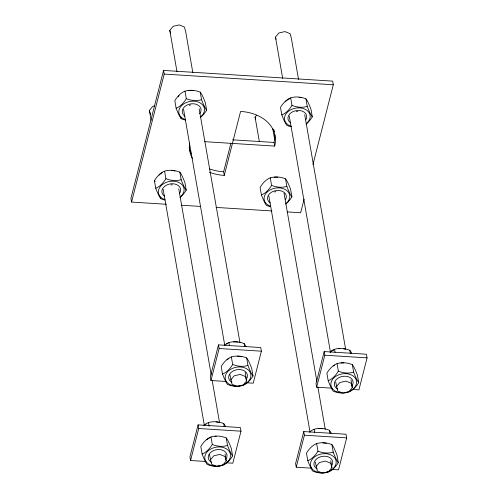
<?xml version="1.0" encoding="UTF-8"?>
<svg xmlns="http://www.w3.org/2000/svg" width="498" height="498" viewBox="0 0 498 498"><rect width="100%" height="100%" fill="white"/><g stroke="black" fill="none" stroke-linecap="round" stroke-linejoin="round"><path stroke-width="0.75" d="M312.943 164.577L333.299 84.766L332.664 81.124L163.568 70.43L130.924 198.428L131.559 202.07L166.469 204.273M131.559 202.07L164.203 74.071L163.568 70.43M209.39 172.227A43.351 31.704 -9.9 0 0 224.268 175.414L223.633 171.779L230.848 143.499M224.268 175.414L240.59 111.415A43.351 31.704 -9.9 0 1 274.703 146.095L204.759 141.669M226.677 462.798L232.827 463.19L240.988 431.187L240.353 427.545L198.079 424.875L189.919 456.871L190.553 460.513L205.929 461.484M246.311 382.75L253.233 383.186L261.388 351.19L260.753 347.548L218.479 344.871L210.324 376.874L210.959 380.516L226.329 381.487M190.553 460.513L198.714 428.51L198.079 424.875M210.959 380.516L219.12 348.513L218.479 344.871M304.11 199.212L300.655 212.764L287.471 211.93M331.593 469.433L338.509 469.875L346.67 437.873L346.035 434.231L303.761 431.561L295.6 463.557L296.242 467.199L311.611 468.17M351.993 389.436L358.915 389.878L367.076 357.875L366.441 354.234L324.167 351.563L316.006 383.56L316.641 387.201L332.01 388.172M296.242 467.199L304.396 435.202L303.761 431.561M316.641 387.201L324.802 355.199L324.167 351.563M177.014 71.787L169.787 30.397L173.192 26.301L179.243 24.9L184.403 27.01L185.642 31.399L192.863 72.789M151.124 120.36L149.388 110.394L152.793 106.304L154.305 105.95M282.696 78.472L275.475 37.082L278.874 32.992L284.931 31.586L290.085 33.696L291.324 38.091L298.551 79.481M259.352 141.613L255.069 117.086L256.532 115.331M230.792 379.912L234.191 375.816L240.248 374.415L245.402 376.525L246.641 380.914L243.236 385.01L237.185 386.417L232.031 384.3L229.852 374.546M210.386 459.909L213.791 455.813L219.842 454.413L225.003 456.523L226.241 460.918L222.836 465.008L216.786 466.414L211.625 464.304L209.453 454.543M336.474 386.597L339.873 382.501L345.929 381.101L351.084 383.211L352.323 387.606L348.924 391.696L342.867 393.103L337.712 390.992L335.671 382.003M316.068 466.601L319.473 462.505L325.53 461.098L330.684 463.215L331.923 467.603L328.518 471.699L322.467 473.1L317.313 470.99L315.271 462.001M164.203 74.071L333.299 84.766M232.56 139.826L274.068 142.453L274.703 146.095M181.204 205.207L200.594 206.433M216.107 207.417L271.958 210.953M219.12 348.513L261.388 351.19M324.802 355.199L367.076 357.875M198.714 428.51L240.988 431.187M304.396 435.202L346.67 437.873M275.475 37.082L276.091 39.28M255.069 117.086L255.692 119.277M169.787 30.397L170.615 33.322M149.388 110.394L150.626 114.789M306.108 124.095A16.328 8.304 -60.6 0 0 312.314 116.837L311.001 109.311A16.328 2.278 71.4 0 0 305.928 98.828A16.328 10.583 14.3 0 0 290.67 97.863A16.328 8.304 -60.6 0 0 280.492 107.381L281.806 114.907A16.328 2.278 71.4 0 0 286.885 125.39A16.328 10.583 14.3 0 0 291.156 126.716M358.703 382.613L357.39 375.087A16.328 2.278 71.4 0 0 352.31 364.604A16.328 10.583 14.3 0 0 337.059 363.64A16.328 8.304 -60.6 0 0 326.881 373.158L328.194 380.684A16.328 2.278 71.4 0 0 333.268 391.167A16.328 10.583 14.3 0 0 348.525 392.131A16.328 8.304 -60.6 0 0 358.703 382.613A16.328 2.278 71.4 0 1 353.624 372.13L352.31 364.604M305.928 98.828L307.241 106.354A16.328 2.278 71.4 0 0 312.314 116.837M330.043 351.999A16.328 8.304 -60.6 0 1 334.556 349.303A16.328 10.583 14.3 0 1 349.808 350.268L350.337 353.281M304.701 114.739L345.637 349.279M350.984 379.937L352.323 387.606M290.67 97.863L291.984 105.389A16.328 8.304 -60.6 0 1 281.806 114.907M334.556 349.303L335.079 352.316M337.059 363.64L338.372 371.166A16.328 8.304 -60.6 0 1 328.194 380.684M289.251 116.034L330.454 352.111M285.709 204.099A16.328 8.304 -60.6 0 0 291.915 196.835L290.602 189.308A16.328 2.278 71.4 0 0 285.522 178.826A16.328 10.583 14.3 0 0 270.271 177.861A16.328 8.304 -60.6 0 0 260.093 187.379L261.406 194.905A16.328 2.278 71.4 0 0 266.48 205.388A16.328 10.583 14.3 0 0 270.756 206.714M338.298 462.611L336.984 455.085A16.328 2.278 71.4 0 0 331.911 444.602A16.328 10.583 14.3 0 0 316.653 443.637A16.328 8.304 -60.6 0 0 306.475 453.155L307.789 460.681A16.328 2.278 71.4 0 0 312.869 471.164A16.328 10.583 14.3 0 0 328.12 472.129A16.328 8.304 -60.6 0 0 338.298 462.611A16.328 2.278 71.4 0 1 333.224 452.128L331.911 444.602M285.522 178.826L286.836 186.352A16.328 2.278 71.4 0 0 291.915 196.835M309.644 432.003A16.328 8.304 -60.6 0 1 314.151 429.301A16.328 10.583 14.3 0 1 329.408 430.272L329.931 433.279M272.798 128.82L274.672 139.546M284.034 193.199L316.94 381.754M317.88 387.12L325.238 429.276M330.722 460.706L331.923 467.603M270.271 177.861L271.584 185.387A16.328 8.304 -60.6 0 1 261.406 194.905M314.151 429.301L314.68 432.314M316.653 443.637L317.967 451.163A16.328 8.304 -60.6 0 1 307.789 460.681M268.852 196.031L310.049 432.108M200.426 117.41A16.328 8.304 -60.6 0 0 206.633 110.151L205.319 102.625A16.328 2.278 71.4 0 0 200.24 92.142A16.328 10.583 14.3 0 0 184.988 91.178A16.328 8.304 -60.6 0 0 174.81 100.696L176.124 108.222A16.328 2.278 71.4 0 0 181.204 118.705A16.328 10.583 14.3 0 0 185.474 120.024M253.015 375.928L251.702 368.402A16.328 2.278 71.4 0 0 246.628 357.919A16.328 10.583 14.3 0 0 231.371 356.954A16.328 8.304 -60.6 0 0 221.193 366.472L222.506 373.998A16.328 2.278 71.4 0 0 227.586 384.481A16.328 10.583 14.3 0 0 242.843 385.446A16.328 8.304 -60.6 0 0 253.015 375.928A16.328 2.278 71.4 0 1 247.942 365.445L246.628 357.919M200.24 92.142L201.553 99.668A16.328 2.278 71.4 0 0 206.633 110.151M224.361 345.313A16.328 8.304 -60.6 0 1 228.868 342.618A16.328 10.583 14.3 0 1 244.126 343.583L244.649 346.596M199.15 108.813L239.955 342.593M245.172 372.485L246.641 380.914M184.988 91.178L186.302 98.704A16.328 8.304 -60.6 0 1 176.124 108.222M228.868 342.618L229.397 345.631M231.371 356.954L232.684 364.48A16.328 8.304 -60.6 0 1 222.506 373.998M183.569 109.348L224.772 345.419M180.936 117.198L181.204 118.705M180.027 197.407A16.328 8.304 -60.6 0 0 186.233 190.149L184.92 182.623A16.328 2.278 71.4 0 0 179.84 172.14A16.328 10.583 14.3 0 0 164.589 171.175A16.328 8.304 -60.6 0 0 154.411 180.693L155.725 188.219A16.328 2.278 71.4 0 0 160.798 198.702A16.328 10.583 14.3 0 0 165.075 200.028M232.616 455.925L231.302 448.399A16.328 2.278 71.4 0 0 226.229 437.916A16.328 10.583 14.3 0 0 210.971 436.951A16.328 8.304 -60.6 0 0 200.794 446.469L202.107 453.995A16.328 2.278 71.4 0 0 207.187 464.478A16.328 10.583 14.3 0 0 222.438 465.443A16.328 8.304 -60.6 0 0 232.616 455.925A16.328 2.278 71.4 0 1 227.542 445.442L226.229 437.916M179.84 172.14L181.154 179.666A16.328 2.278 71.4 0 0 186.233 190.149M203.956 425.311A16.328 8.304 -60.6 0 1 208.469 422.615A16.328 10.583 14.3 0 1 223.727 423.58L224.249 426.593M178.751 188.817L211.258 375.069M212.192 380.435L219.55 422.59M225.034 454.014L226.241 460.918M164.589 171.175L165.902 178.701A16.328 8.304 -60.6 0 1 155.725 188.219M208.469 422.615L209.129 426.381M210.971 436.951L212.285 444.477A16.328 8.304 -60.6 0 1 202.107 453.995M163.163 189.346L204.367 425.423M160.537 197.196L160.798 198.702M274.796 134.827A43.351 31.704 -9.9 0 1 274.068 142.453M223.633 171.779A43.351 31.704 -9.9 0 1 209.446 168.847M191.101 153.459A43.351 31.704 -9.9 0 1 189.178 147.707M273.863 129.636A43.351 31.704 -9.9 0 1 274.41 131.846M192.39 158.345A43.351 31.704 -9.9 0 1 189.682 143.026M159.111 175.134A12.967 9.487 -9.9 0 1 162.174 172.738M171.449 170.478A12.967 9.487 -9.9 0 1 175.016 171.032M154.411 180.693A16.328 2.278 71.4 0 1 155.164 181.739M164.502 196.175A9.481 6.935 -9.9 0 1 164.135 186.769A9.481 6.935 -9.9 0 1 176.784 184.671A9.481 6.935 -9.9 0 1 179.324 193.722M170.976 184.883A6.773 4.955 -9.9 0 1 172.37 184.858M164.9 199.586A12.967 9.487 -9.9 0 1 160.655 186.19A12.967 9.487 -9.9 0 1 179.479 182.76A12.967 9.487 -9.9 0 1 180.401 196.76M181.154 179.666A16.328 10.583 14.3 0 1 165.902 178.701M206.626 439.859A12.967 9.487 -9.9 0 1 210.498 437.555M214.856 436.397A12.967 9.487 -9.9 0 1 216.325 436.26M211.469 462.312A9.481 6.935 -9.9 0 1 210.013 453.055A9.481 6.935 -9.9 0 1 222.482 450.167A9.481 6.935 -9.9 0 1 226.111 458.919M227.542 445.442A16.328 10.583 14.3 0 1 212.285 444.477M223.727 423.58A16.328 2.278 71.4 0 1 225.526 426.469M204.124 425.522A12.967 9.487 -9.9 0 1 206.054 424.178M216.088 421.968A12.967 9.487 -9.9 0 1 218.902 422.472M178.203 96.824A12.967 9.487 -9.9 0 1 179.025 95.691M188.873 90.624A12.967 9.487 -9.9 0 1 193.342 90.611M184.901 116.177A9.481 6.935 -9.9 0 1 184.534 106.765A9.481 6.935 -9.9 0 1 197.183 104.673A9.481 6.935 -9.9 0 1 199.723 113.725M189.296 105.321A6.773 4.955 -9.9 0 1 190.659 104.978M185.3 119.582A12.967 9.487 -9.9 0 1 181.054 106.186A12.967 9.487 -9.9 0 1 199.879 102.762A12.967 9.487 -9.9 0 1 200.8 116.762M201.553 99.668A16.328 10.583 14.3 0 1 186.302 98.704M227.026 359.855A12.967 9.487 -9.9 0 1 228.956 358.516M237.478 356.244A12.967 9.487 -9.9 0 1 241.804 356.811M231.869 382.315A9.481 6.935 -9.9 0 1 230.58 372.878A9.481 6.935 -9.9 0 1 243.354 370.356A9.481 6.935 -9.9 0 1 246.112 379.501M241.15 385.564A12.967 9.487 -9.9 0 1 225.532 375.274A12.967 9.487 -9.9 0 1 246.572 368.713A12.967 9.487 -9.9 0 1 242.607 385.11M247.942 365.445A16.328 10.583 14.3 0 1 232.684 364.48M244.126 343.583A16.328 2.278 71.4 0 1 245.925 346.471M226.453 344.18A12.967 9.487 -9.9 0 1 227.717 343.52M233.481 341.983A12.967 9.487 -9.9 0 1 237.951 342.163M274.155 177.307A12.967 9.487 -9.9 0 1 277.884 177.213M270.184 202.867A9.481 6.935 -9.9 0 1 269.636 193.629A9.481 6.935 -9.9 0 1 282.005 191.164A9.481 6.935 -9.9 0 1 285.404 199.835M274.579 192.004A6.773 4.955 -9.9 0 1 275.942 191.662M270.582 206.272A12.967 9.487 -9.9 0 1 266.337 192.875A12.967 9.487 -9.9 0 1 285.161 189.452A12.967 9.487 -9.9 0 1 286.082 203.452M286.836 186.352A16.328 10.583 14.3 0 1 271.584 185.387M322.76 442.934A12.967 9.487 -9.9 0 1 326.427 443.326M317.151 469.004A9.481 6.935 -9.9 0 1 315.695 459.741A9.481 6.935 -9.9 0 1 328.163 456.853A9.481 6.935 -9.9 0 1 331.793 465.611M322.013 472.839A12.967 9.487 -9.9 0 1 312.464 458.963A12.967 9.487 -9.9 0 1 334.388 457.463A12.967 9.487 -9.9 0 1 324.235 472.683M333.224 452.128A16.328 10.583 14.3 0 1 317.967 451.163M329.408 430.272A16.328 2.278 71.4 0 1 331.207 433.16M318.764 428.666A12.967 9.487 -9.9 0 1 322.511 428.734M285.198 101.822A12.967 9.487 -9.9 0 1 290.197 98.467M299.03 97.297A12.967 9.487 -9.9 0 1 301.103 97.72M290.589 122.863A9.481 6.935 -9.9 0 1 290.035 113.625A9.481 6.935 -9.9 0 1 302.404 111.166A9.481 6.935 -9.9 0 1 305.809 119.831M296.341 111.664A6.773 4.955 -9.9 0 1 297.773 111.527M291.704 126.498A12.967 9.487 -9.9 0 1 286.437 113.239A12.967 9.487 -9.9 0 1 305.355 109.342A12.967 9.487 -9.9 0 1 306.482 123.448M307.241 106.354A16.328 10.583 14.3 0 1 291.984 105.389M333.33 366.061A12.967 9.487 -9.9 0 1 334.644 365.202M340.943 363.086A12.967 9.487 -9.9 0 1 343.919 362.949M337.551 389A9.481 6.935 -9.9 0 1 336.094 379.744A9.481 6.935 -9.9 0 1 348.563 376.855A9.481 6.935 -9.9 0 1 352.192 385.608M341.659 392.829A12.967 9.487 -9.9 0 1 332.241 379.818A12.967 9.487 -9.9 0 1 352.783 375.722A12.967 9.487 -9.9 0 1 349.677 391.229M347.567 392.044A12.967 9.487 -9.9 0 1 344.641 392.685M353.624 372.13A16.328 10.583 14.3 0 1 338.372 371.166M349.808 350.268A16.328 2.278 71.4 0 1 351.607 353.157M330.211 352.211A12.967 9.487 -9.9 0 1 334.077 349.913M338.441 348.749A12.967 9.487 -9.9 0 1 339.91 348.619M343.632 348.849A12.967 9.487 -9.9 0 1 344.983 349.16M212.005 465.586A12.967 9.487 -9.9 0 0 230.487 454.842A12.967 9.487 -9.9 0 0 210.424 449.208A12.967 9.487 -9.9 0 0 212.005 465.586"/></g></svg>
